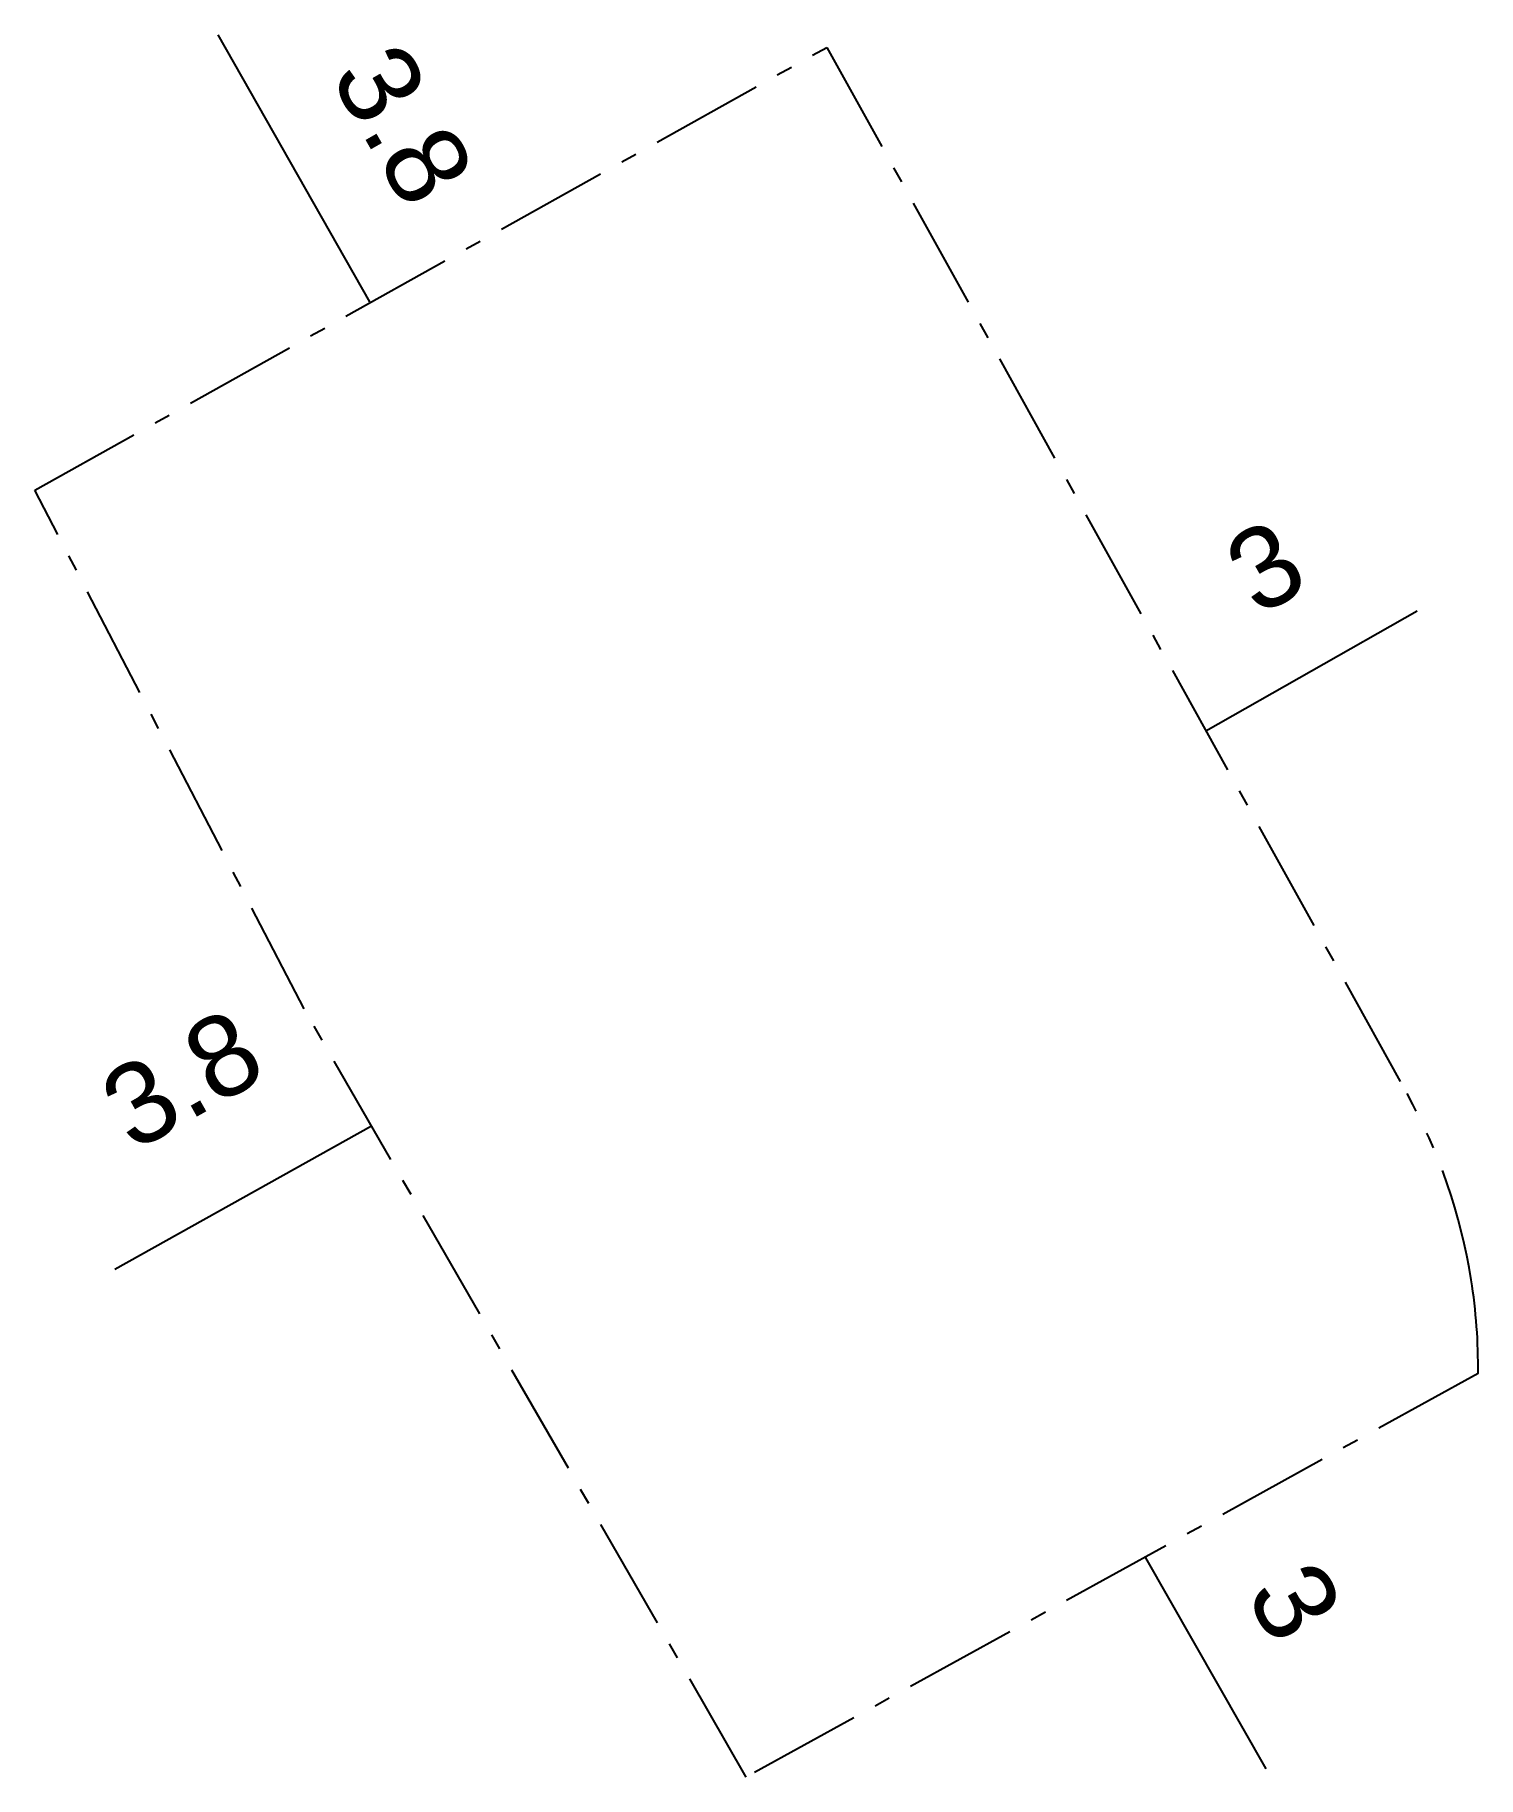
# Model space of a CAD drawing. Extents: x 185583.3 to 185622, y 655872.7 to 655947.9.
# Drawn here: x 185604.2 to 185622.02, y 655926.34 to 655947.86 of the extents above; entities outside this region: 1.
import ezdxf
from ezdxf.enums import TextEntityAlignment as Align

# ---------------------------------------------------------------- set-up
doc = ezdxf.new("R2010")
doc.units = 0
doc.header["$LTSCALE"] = 0.2
doc.header["$MEASUREMENT"] = 0
doc.linetypes.add('KB', pattern=[11, 7, -1.5, 1, -1.5])
for name, color, linetype in [('dim', 13, 'Continuous'), ('HEB_ENTITY', 5, 'Continuous'), ('likb', 242, 'KB'), ('VER', 1, 'Continuous')]:
    doc.layers.add(name, color=color, linetype=linetype)
doc.styles.add('iso', font='iso.shx')
doc.styles.add('MAVAT_ADP_STYLE', font='arial.ttf')

# ---------------------------------------------------------------- blocks, each defined once
blk = doc.blocks.new('HEB_ENTITY')
at = {"style": 'MAVAT_ADP_STYLE'}
for tag in ['BLKNAME', 'PROMPT', 'BLKNUM', 'HEIGHT', 'XBASE', 'YBASE', 'WIDTH', 'TAG', 'VAL']:
    blk.add_attdef(tag, text='', height=2, dxfattribs=at).set_placement((0, 0), align=Align.MIDDLE_CENTER)
blk = doc.blocks.new('dim')
at = {"style": 'MAVAT_ADP_STYLE'}
blk.add_attdef('NUMBER', text='', height=2, dxfattribs=at).set_placement((0, 0), align=Align.MIDDLE_CENTER)
blk = doc.blocks.new('VER')
for points in [[(-1.5, 1, 0.2, 0.2, 0), (1.5, 1, 0.2, 0.2, 0), (1.5, 1, 0.2, 0.2, 0)], [(0, 1, 0.2, 0.2, 0), (0, 0, 0.2, 0.2, 0), (0, -1.5, 0.2, 0.2, 0)]]:
    blk.add_lwpolyline(points, format="xyseb")
blk.add_circle((0, 0), 2)
at = {"style": 'MAVAT_ADP_STYLE'}
blk.add_attdef('VER_NO', (-4, -5), '', height=2, dxfattribs=at)

msp = doc.modelspace()

# ---------------------------------------------------------------- linework, layer by layer
at = {"layer": 'dim'}
for points in [[(185606.46, 655947.857), (185608.333, 655944.561)], [(185618.654, 655939.264), (185621.263, 655940.745)], [(185605.189, 655932.615), (185608.355, 655934.387)], [(185617.911, 655929.05), (185619.397, 655926.444)]]:
    msp.add_lwpolyline(points, dxfattribs=at)
at = {"layer": 'likb'}
msp.add_lwpolyline([(185621.93, 655932.483, -0.04154), (185622.015, 655931.326), (185612.982, 655926.342), (185607.525, 655935.831), (185604.201, 655942.235), (185613.975, 655947.703), (185621.138, 655934.783, -0.087537)], format="xyb", close=True, dxfattribs=at)

# ---------------------------------------------------------------- block references
at = {"layer": 'dim'}
ref = msp.add_blockref('dim', (185608.75, 655946.75), dxfattribs=dict(at, xscale=0.1000000000000001, yscale=0.1000000000000001, zscale=0.1000000000000001, rotation=299.7911500176278))
ref.add_attrib('NUMBER', '3.8', dxfattribs={"layer": '0', "height": 1, "rotation": 299.7912, "style": 'MAVAT_ADP_STYLE'}).set_placement((185608.75, 655946.75), align=Align.MIDDLE_CENTER)
ref = msp.add_blockref('dim', (185619.386, 655941.293), dxfattribs=dict(at, xscale=0.1, yscale=0.1, zscale=0.1, rotation=29.58686722982325))
ref.add_attrib('NUMBER', '3', dxfattribs={"layer": '0', "height": 1, "rotation": 29.5869, "style": 'MAVAT_ADP_STYLE'}).set_placement((185619.386, 655941.293), align=Align.MIDDLE_CENTER)
ref = msp.add_blockref('dim', (185606.014, 655934.967), dxfattribs=dict(at, xscale=0.1000000000000001, yscale=0.1000000000000001, zscale=0.1000000000000001, rotation=29.38417877877114))
ref.add_attrib('NUMBER', '3.8', dxfattribs={"layer": '0', "height": 1, "rotation": 29.3842, "style": 'MAVAT_ADP_STYLE'}).set_placement((185606.014, 655934.967), align=Align.MIDDLE_CENTER)
ref = msp.add_blockref('dim', (185619.758, 655928.512), dxfattribs=dict(at, xscale=0.1, yscale=0.1, zscale=0.1, rotation=299.7092506628882))
ref.add_attrib('NUMBER', '3', dxfattribs={"layer": '0', "height": 1, "rotation": 299.7093, "style": 'MAVAT_ADP_STYLE'}).set_placement((185619.758, 655928.512), align=Align.MIDDLE_CENTER)
at = {"layer": 'HEB_ENTITY'}
ref = msp.add_blockref('HEB_ENTITY', (185608.75, 655946.75), dxfattribs=dict(at, xscale=0.1000000000000001, yscale=0.1000000000000001, zscale=0.1000000000000001, rotation=299.7911500176278))
ref.add_attrib('VAL', '3.8', dxfattribs={"layer": '0', "height": 1, "rotation": 299.7912, "style": 'MAVAT_ADP_STYLE'}).set_placement((185608.75, 655946.75), align=Align.MIDDLE_CENTER)
ref = msp.add_blockref('HEB_ENTITY', (185619.386, 655941.293), dxfattribs=dict(at, xscale=0.1, yscale=0.1, zscale=0.1, rotation=29.58686722982325))
ref.add_attrib('VAL', '3', dxfattribs={"layer": '0', "height": 1, "rotation": 29.5869, "style": 'MAVAT_ADP_STYLE'}).set_placement((185619.386, 655941.293), align=Align.MIDDLE_CENTER)
ref = msp.add_blockref('HEB_ENTITY', (185606.014, 655934.967), dxfattribs=dict(at, xscale=0.1000000000000001, yscale=0.1000000000000001, zscale=0.1000000000000001, rotation=29.38417877877114))
ref.add_attrib('VAL', '3.8', dxfattribs={"layer": '0', "height": 1, "rotation": 29.3842, "style": 'MAVAT_ADP_STYLE'}).set_placement((185606.014, 655934.967), align=Align.MIDDLE_CENTER)
ref = msp.add_blockref('HEB_ENTITY', (185619.758, 655928.512), dxfattribs=dict(at, xscale=0.1, yscale=0.1, zscale=0.1, rotation=299.7092506628882))
ref.add_attrib('VAL', '3', dxfattribs={"layer": '0', "height": 1, "rotation": 299.7093, "style": 'MAVAT_ADP_STYLE'}).set_placement((185619.758, 655928.512), align=Align.MIDDLE_CENTER)
at = {"layer": 'VER'}
ref = msp.add_blockref('VER', (185583.319, 655872.708), dxfattribs=dict(at, xscale=0.01, yscale=0.01, zscale=0.01))
ref.add_attrib('VER_NO', '2.17.7400.15988_05-04-2020_08-52-57; 24-08-2021_16-43-22', (185583.279, 655872.658), dxfattribs={"layer": '0', "height": 0.02, "style": 'iso'})

doc.saveas('drawing.dxf')
